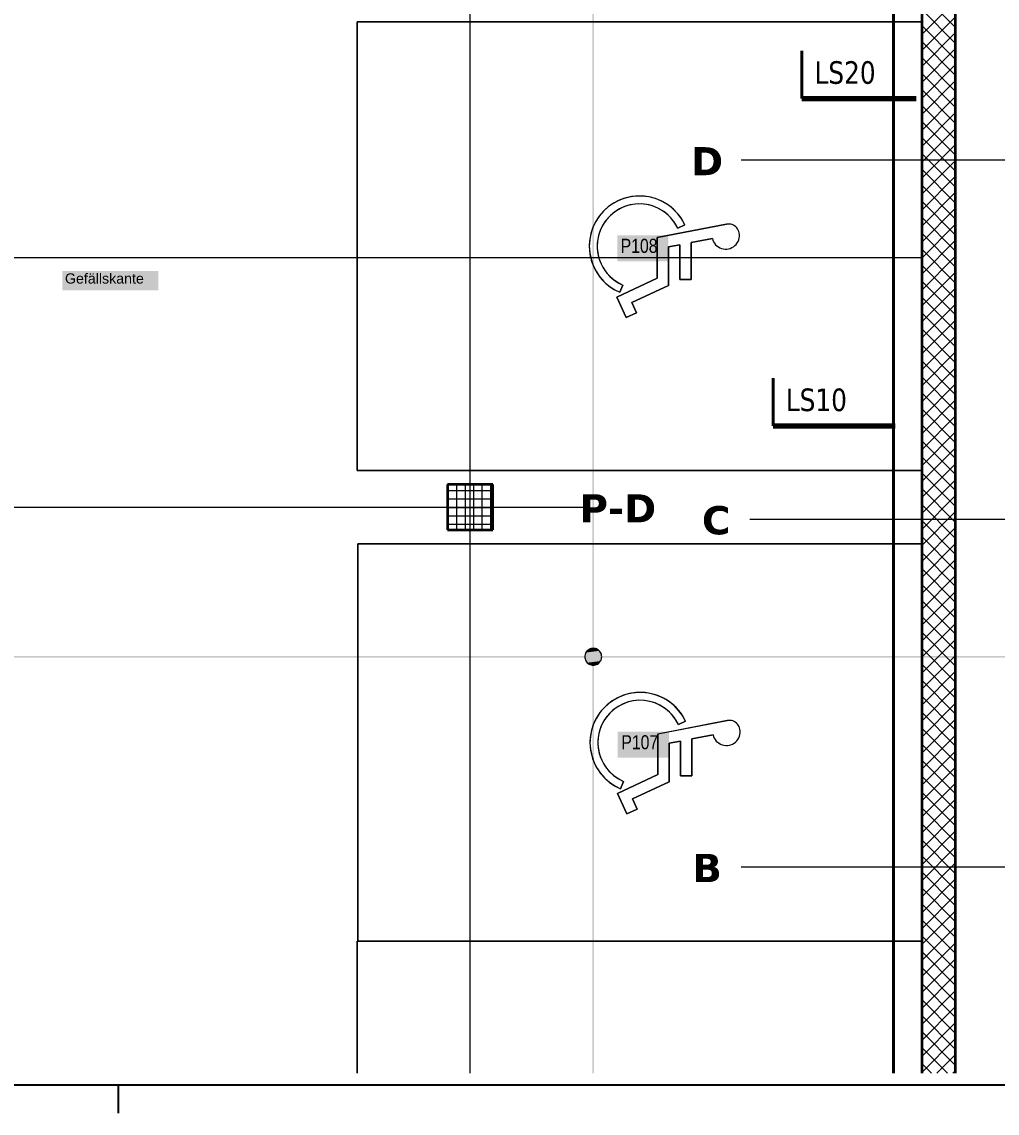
# Model space of a CAD drawing. Extents: x -1067 to 23308, y -6822 to 57810.
# Drawn here: x -244.5 to -71.7, y -179.5 to 13.9 of the extents above; entities that cross this region are included whole.
import ezdxf
from ezdxf.lldxf.tags import DXFTag

# ---------------------------------------------------------------- set-up
doc = ezdxf.new("R2010")
doc.units = 0
doc.layers.get('0').update_dxf_attribs({"lineweight": 13})
for name, color, linetype, lineweight, true_color in [('A-____-MATC-OTLN', 7, 'Strichpunkt - Mittel', 40, 0x0080ff), ('EL01_WAN_Leitung_Potentialausgleich', 1, 'fein_strichliert', 13, 0xff0000), ('G-____-____-SYMB', 7, 'Strichpunkt - Weit', 5, 0x008080), ('S-GRID-____-IDEN', 7, 'Continuous', 9, 0x5555aa)]:
    doc.layers.add(name, color=color, linetype=linetype, lineweight=lineweight, true_color=true_color)
for name, color, linetype, lineweight in [('A-FLOR-____-OTLN', 7, 'Continuous', 9), ('A-WALL-____-MCUT', 7, 'Continuous', 35), ('A-WALL-____-PATT', 7, 'Continuous', 35), ('C-PRKG-____-IDEN', 7, 'Continuous', 5), ('C-PRKG-____-OTLN', 7, 'Continuous', 9), ('S-COLS-____-MCUT', 7, 'Continuous', 35), ('S-COLS-____-OTLN', 7, 'Continuous', 9), ('S-GRID-____-OTLN', 7, 'Continuous', 5), ('Text', 7, 'Continuous', 5)]:
    doc.layers.add(name, color=color, linetype=linetype, lineweight=lineweight)
doc.styles.get("Standard").update_dxf_attribs({"font": 'arial.ttf'})
tags = doc.linetypes.add('_Rasterlinie_', pattern=[0.375, 0.2, -0.05, 0.075, -0.05]).pattern_tags.tags
tags[10:11] = [DXFTag(74, 4), DXFTag(75, 0), DXFTag(340, '0'), DXFTag(46, 1.0), DXFTag(50, 0.0), DXFTag(44, 0.0), DXFTag(45, 0.0)]
tags[8:9] = [DXFTag(74, 4), DXFTag(75, 0), DXFTag(340, '0'), DXFTag(46, 1.0), DXFTag(50, 0.0), DXFTag(44, 0.0), DXFTag(45, 0.0)]
tags[6:7] = [DXFTag(74, 4), DXFTag(75, 0), DXFTag(340, '0'), DXFTag(46, 1.0), DXFTag(50, 0.0), DXFTag(44, 0.0), DXFTag(45, 0.0)]
tags[4:5] = [DXFTag(74, 4), DXFTag(75, 0), DXFTag(340, '0'), DXFTag(46, 1.0), DXFTag(50, 0.0), DXFTag(44, 0.0), DXFTag(45, 0.0)]
tags = doc.linetypes.add('_Schnittlinie_', pattern=[0.3, 0.15, -0.05, 0.05, -0.05]).pattern_tags.tags
tags[10:11] = [DXFTag(74, 4), DXFTag(75, 0), DXFTag(340, '0'), DXFTag(46, 1.0), DXFTag(50, 0.0), DXFTag(44, 0.0), DXFTag(45, 0.0)]
tags[8:9] = [DXFTag(74, 4), DXFTag(75, 0), DXFTag(340, '0'), DXFTag(46, 1.0), DXFTag(50, 0.0), DXFTag(44, 0.0), DXFTag(45, 0.0)]
tags[6:7] = [DXFTag(74, 4), DXFTag(75, 0), DXFTag(340, '0'), DXFTag(46, 1.0), DXFTag(50, 0.0), DXFTag(44, 0.0), DXFTag(45, 0.0)]
tags[4:5] = [DXFTag(74, 4), DXFTag(75, 0), DXFTag(340, '0'), DXFTag(46, 1.0), DXFTag(50, 0.0), DXFTag(44, 0.0), DXFTag(45, 0.0)]
tags = doc.linetypes.add('fein_strichliert', pattern=[4, 1, -2, 1]).pattern_tags.tags
tags[8:9] = [DXFTag(74, 4), DXFTag(75, 0), DXFTag(340, '0'), DXFTag(46, 0.0), DXFTag(50, 0.0), DXFTag(44, 0.0), DXFTag(45, 0.0)]
tags[6:7] = [DXFTag(74, 4), DXFTag(75, 0), DXFTag(340, '0'), DXFTag(46, 0.0), DXFTag(50, 0.0), DXFTag(44, 0.0), DXFTag(45, 0.0)]
tags[4:5] = [DXFTag(74, 4), DXFTag(75, 0), DXFTag(340, '0'), DXFTag(46, 0.0), DXFTag(50, 0.0), DXFTag(44, 0.0), DXFTag(45, 0.0)]
tags = doc.linetypes.add('Strichpunkt - Mittel', pattern=[0.35, 0.15, -0.1, 0, -0.1]).pattern_tags.tags
tags[10:11] = [DXFTag(74, 4), DXFTag(75, 0), DXFTag(340, '0'), DXFTag(46, 1.0), DXFTag(50, 0.0), DXFTag(44, 0.0), DXFTag(45, 0.0)]
tags[8:9] = [DXFTag(74, 4), DXFTag(75, 0), DXFTag(340, '0'), DXFTag(46, 1.0), DXFTag(50, 0.0), DXFTag(44, 0.0), DXFTag(45, 0.0)]
tags[6:7] = [DXFTag(74, 4), DXFTag(75, 0), DXFTag(340, '0'), DXFTag(46, 1.0), DXFTag(50, 0.0), DXFTag(44, 0.0), DXFTag(45, 0.0)]
tags[4:5] = [DXFTag(74, 4), DXFTag(75, 0), DXFTag(340, '0'), DXFTag(46, 1.0), DXFTag(50, 0.0), DXFTag(44, 0.0), DXFTag(45, 0.0)]
tags = doc.linetypes.add('Strichpunkt - Weit', pattern=[0.5, 0.2, -0.15, 0, -0.15]).pattern_tags.tags
tags[10:11] = [DXFTag(74, 4), DXFTag(75, 0), DXFTag(340, '0'), DXFTag(46, 1.0), DXFTag(50, 0.0), DXFTag(44, 0.0), DXFTag(45, 0.0)]
tags[8:9] = [DXFTag(74, 4), DXFTag(75, 0), DXFTag(340, '0'), DXFTag(46, 1.0), DXFTag(50, 0.0), DXFTag(44, 0.0), DXFTag(45, 0.0)]
tags[6:7] = [DXFTag(74, 4), DXFTag(75, 0), DXFTag(340, '0'), DXFTag(46, 1.0), DXFTag(50, 0.0), DXFTag(44, 0.0), DXFTag(45, 0.0)]
tags[4:5] = [DXFTag(74, 4), DXFTag(75, 0), DXFTag(340, '0'), DXFTag(46, 1.0), DXFTag(50, 0.0), DXFTag(44, 0.0), DXFTag(45, 0.0)]

# ---------------------------------------------------------------- blocks, each defined once
blk = doc.blocks.new('Referenz-A0UJ2E68XE', base_point=(-1062.18, -175.86))
at = {"layer": 'A-____-MATC-OTLN', "color": 0, "linetype": 'Strichpunkt - Mittel', "ltscale": 0.4}
blk.add_line((-90.1, 560.56), (-90.1, -172.39), dxfattribs=at)
at = {"layer": 'A-FLOR-____-OTLN', "color": 0, "linetype": 'Continuous', "ltscale": 0.13}
blk.add_line((-85.1, -27.97), (-985.1, -27.97), dxfattribs=at)
at = {"layer": 'A-WALL-____-MCUT', "color": 0, "linetype": 'Continuous', "ltscale": 0.35}
for p, q in [((-85.1, 181.78), (-85.1, -172.39)), ((-79.1, -172.39), (-79.1, 172.78))]:
    blk.add_line(p, q, dxfattribs=at)
at = {"layer": 'A-WALL-____-PATT', "color": 0, "linetype": 'Continuous', "lineweight": 9, "ltscale": 0.13}
for p, q in [((-79.1, 12.84), (-85.1, 18.84)), ((-85.1, 11.6), (-79.1, 17.6)), ((-79.1, 10.02), (-85.1, 16.02)), ((-85.1, 8.77), (-79.1, 14.77)), ((-79.1, 7.19), (-85.1, 13.19)), ((-85.1, 5.94), (-79.1, 11.94)), ((-79.1, 4.36), (-85.1, 10.36)), ((-85.1, 3.11), (-79.1, 9.11)), ((-79.1, 1.53), (-85.1, 7.53)), ((-85.1, 0.29), (-79.1, 6.29)), ((-79.1, -1.3), (-85.1, 4.7)), ((-85.1, -2.54), (-79.1, 3.46)), ((-79.1, -4.13), (-85.1, 1.87)), ((-85.1, -5.37), (-79.1, 0.63)), ((-79.1, -6.96), (-85.1, -0.96)), ((-85.1, -8.2), (-79.1, -2.2)), ((-79.1, -9.78), (-85.1, -3.78)), ((-85.1, -11.03), (-79.1, -5.03)), ((-79.1, -12.61), (-85.1, -6.61)), ((-85.1, -13.86), (-79.1, -7.86)), ((-79.1, -15.44), (-85.1, -9.44)), ((-85.1, -16.68), (-79.1, -10.68)), ((-79.1, -18.27), (-85.1, -12.27)), ((-85.1, -19.51), (-79.1, -13.51)), ((-79.1, -21.1), (-85.1, -15.1)), ((-85.1, -22.34), (-79.1, -16.34)), ((-79.1, -23.93), (-85.1, -17.93)), ((-85.1, -25.17), (-79.1, -19.17)), ((-79.1, -26.75), (-85.1, -20.75)), ((-85.1, -28), (-79.1, -22)), ((-79.1, -29.58), (-85.1, -23.58)), ((-85.1, -30.83), (-79.1, -24.83)), ((-79.1, -32.41), (-85.1, -26.41)), ((-85.1, -33.66), (-79.1, -27.66)), ((-79.1, -35.24), (-85.1, -29.24)), ((-85.1, -36.48), (-79.1, -30.48)), ((-79.1, -38.07), (-85.1, -32.07)), ((-85.1, -39.31), (-79.1, -33.31)), ((-79.1, -40.9), (-85.1, -34.9)), ((-85.1, -42.14), (-79.1, -36.14)), ((-79.1, -43.72), (-85.1, -37.72)), ((-85.1, -44.97), (-79.1, -38.97)), ((-79.1, -46.55), (-85.1, -40.55)), ((-85.1, -47.8), (-79.1, -41.8)), ((-79.1, -49.38), (-85.1, -43.38)), ((-85.1, -50.63), (-79.1, -44.63)), ((-79.1, -52.21), (-85.1, -46.21)), ((-85.1, -53.45), (-79.1, -47.45)), ((-79.1, -55.04), (-85.1, -49.04)), ((-85.1, -56.28), (-79.1, -50.28)), ((-79.1, -57.87), (-85.1, -51.87)), ((-85.1, -59.11), (-79.1, -53.11)), ((-79.1, -60.7), (-85.1, -54.7)), ((-85.1, -61.94), (-79.1, -55.94)), ((-79.1, -63.52), (-85.1, -57.52)), ((-85.1, -64.77), (-79.1, -58.77)), ((-79.1, -66.35), (-85.1, -60.35)), ((-85.1, -67.6), (-79.1, -61.6)), ((-79.1, -69.18), (-85.1, -63.18)), ((-85.1, -70.42), (-79.1, -64.42)), ((-79.1, -72.01), (-85.1, -66.01)), ((-85.1, -73.25), (-79.1, -67.25)), ((-79.1, -74.84), (-85.1, -68.84)), ((-85.1, -76.08), (-79.1, -70.08)), ((-79.1, -77.67), (-85.1, -71.67)), ((-85.1, -78.91), (-79.1, -72.91)), ((-79.1, -80.49), (-85.1, -74.49)), ((-85.1, -81.74), (-79.1, -75.74)), ((-79.1, -83.32), (-85.1, -77.32)), ((-85.1, -84.57), (-79.1, -78.57)), ((-79.1, -86.15), (-85.1, -80.15)), ((-85.1, -87.4), (-79.1, -81.4)), ((-79.1, -88.98), (-85.1, -82.98)), ((-85.1, -90.22), (-79.1, -84.22)), ((-79.1, -91.81), (-85.1, -85.81)), ((-85.1, -93.05), (-79.1, -87.05)), ((-79.1, -94.64), (-85.1, -88.64)), ((-85.1, -95.88), (-79.1, -89.88)), ((-79.1, -97.46), (-85.1, -91.46)), ((-85.1, -98.71), (-79.1, -92.71)), ((-79.1, -100.29), (-85.1, -94.29)), ((-85.1, -101.54), (-79.1, -95.54)), ((-79.1, -103.12), (-85.1, -97.12)), ((-85.1, -104.37), (-79.1, -98.37)), ((-79.1, -105.95), (-85.1, -99.95)), ((-85.1, -107.19), (-79.1, -101.19)), ((-79.1, -108.78), (-85.1, -102.78)), ((-85.1, -110.02), (-79.1, -104.02)), ((-79.1, -111.61), (-85.1, -105.61)), ((-85.1, -112.85), (-79.1, -106.85)), ((-79.1, -114.44), (-85.1, -108.44)), ((-85.1, -115.68), (-79.1, -109.68)), ((-79.1, -117.26), (-85.1, -111.26)), ((-85.1, -118.51), (-79.1, -112.51)), ((-79.1, -120.09), (-85.1, -114.09)), ((-85.1, -121.34), (-79.1, -115.34)), ((-79.1, -122.92), (-85.1, -116.92)), ((-85.1, -124.16), (-79.1, -118.16)), ((-79.1, -125.75), (-85.1, -119.75)), ((-85.1, -126.99), (-79.1, -120.99)), ((-79.1, -128.58), (-85.1, -122.58)), ((-85.1, -129.82), (-79.1, -123.82)), ((-79.1, -131.41), (-85.1, -125.41)), ((-85.1, -132.65), (-79.1, -126.65)), ((-79.1, -134.23), (-85.1, -128.23)), ((-85.1, -135.48), (-79.1, -129.48)), ((-79.1, -137.06), (-85.1, -131.06)), ((-85.1, -138.31), (-79.1, -132.31)), ((-79.1, -139.89), (-85.1, -133.89)), ((-85.1, -141.14), (-79.1, -135.14)), ((-79.1, -142.72), (-85.1, -136.72)), ((-85.1, -143.96), (-79.1, -137.96)), ((-79.1, -145.55), (-85.1, -139.55)), ((-85.1, -146.79), (-79.1, -140.79)), ((-79.1, -148.38), (-85.1, -142.38)), ((-85.1, -149.62), (-79.1, -143.62)), ((-79.1, -151.2), (-85.1, -145.2)), ((-85.1, -152.45), (-79.1, -146.45)), ((-79.1, -154.03), (-85.1, -148.03)), ((-85.1, -155.28), (-79.1, -149.28)), ((-79.1, -156.86), (-85.1, -150.86)), ((-85.1, -158.11), (-79.1, -152.11)), ((-79.1, -159.69), (-85.1, -153.69)), ((-85.1, -160.93), (-79.1, -154.93)), ((-79.1, -162.52), (-85.1, -156.52)), ((-85.1, -163.76), (-79.1, -157.76)), ((-79.1, -165.35), (-85.1, -159.35)), ((-85.1, -166.59), (-79.1, -160.59)), ((-79.1, -168.18), (-85.1, -162.18)), ((-85.1, -169.42), (-79.1, -163.42)), ((-79.1, -171), (-85.1, -165)), ((-85.1, -172.25), (-79.1, -166.25)), ((-80.54, -172.39), (-85.1, -167.83)), ((-82.41, -172.39), (-79.1, -169.08)), ((-83.37, -172.39), (-85.1, -170.66)), ((-79.58, -172.39), (-79.1, -171.9))]:
    blk.add_line(p, q, dxfattribs=at)
at = {"layer": 'C-PRKG-____-IDEN', "color": 7, "linetype": 'Continuous', "ltscale": 0.13, "true_color": 0xffffff}
for points in [[(-139.05, -28.55), (-129.98, -28.55), (-139.05, -23.95)], [(-129.98, -28.55), (-139.05, -23.95), (-129.98, -23.95)], [(-138.94, -116.48), (-129.86, -116.48), (-138.94, -111.88)], [(-129.86, -116.48), (-138.94, -111.88), (-129.86, -111.88)]]:
    blk.add_solid(points, dxfattribs=at)
at = {"layer": 'C-PRKG-____-OTLN', "color": 0, "linetype": 'Continuous', "ltscale": 0.13}
for p, q in [((-85.1, 13.86), (-185.1, 13.86)), ((-85.1, 13.86), (-185.1, 13.86)), ((-185.1, 13.86), (-185.1, 13.86)), ((-185.1, -27.97), (-185.1, 13.86)), ((-85.1, 13.86), (-185.1, 13.86)), ((-85.1, 13.86), (-185.1, 13.86)), ((-185.1, 13.86), (-185.1, -65.63)), ((-185.1, -27.97), (-185.1, 13.86)), ((-185.1, 13.86), (-85.1, 13.86)), ((-185.1, 13.86), (-185.1, 13.86)), ((-137.61, -17.36), (-138.69, -17.75)), ((-136.99, -17.2), (-137.95, -17.47)), ((-136.5, -17.11), (-137.61, -17.36)), ((-135.8, -17.03), (-136.99, -17.2)), ((-135.35, -17), (-136.5, -17.11)), ((-134.61, -17.01), (-135.8, -17.03)), ((-134.21, -17.04), (-135.35, -17)), ((-133.42, -17.16), (-134.61, -17.01)), ((-133.08, -17.23), (-134.21, -17.04)), ((-132.26, -17.46), (-133.42, -17.16)), ((-131.98, -17.56), (-133.08, -17.23)), ((-140.64, -18.94), (-141.49, -19.71)), ((-140.57, -18.88), (-141.32, -19.53)), ((-139.71, -18.28), (-140.64, -18.94)), ((-139.75, -18.31), (-140.57, -18.88)), ((-138.87, -17.84), (-139.75, -18.31)), ((-138.69, -17.75), (-139.71, -18.28)), ((-138.64, -19.29), (-139.49, -19.82)), ((-138.12, -19.04), (-138.98, -19.48)), ((-137.95, -17.47), (-138.87, -17.84)), ((-137.73, -18.87), (-138.64, -19.29)), ((-137.22, -18.7), (-138.12, -19.04)), ((-136.77, -18.59), (-137.73, -18.87)), ((-136.28, -18.49), (-137.22, -18.7)), ((-135.78, -18.43), (-136.77, -18.59)), ((-135.31, -18.4), (-136.28, -18.49)), ((-134.77, -18.4), (-135.78, -18.43)), ((-134.35, -18.43), (-135.31, -18.4)), ((-133.78, -18.51), (-134.77, -18.4)), ((-133.4, -18.59), (-134.35, -18.43)), ((-132.8, -18.76), (-133.78, -18.51)), ((-132.47, -18.87), (-133.4, -18.59)), ((-131.87, -19.13), (-132.8, -18.76)), ((-131.59, -19.27), (-132.47, -18.87)), ((-131.16, -17.92), (-132.26, -17.46)), ((-130.94, -18.03), (-131.98, -17.56)), ((-131, -19.62), (-131.87, -19.13)), ((-130.77, -19.77), (-131.59, -19.27)), ((-130.29, -18.41), (-131.16, -17.92)), ((-129.96, -18.63), (-130.94, -18.03)), ((-129.48, -18.99), (-130.29, -18.41)), ((-129.07, -19.35), (-129.96, -18.63)), ((-128.75, -19.66), (-129.48, -18.99)), ((-142.23, -20.58), (-142.86, -21.55)), ((-142.44, -20.87), (-142.83, -21.5)), ((-141.99, -20.27), (-142.44, -20.87)), ((-141.49, -19.71), (-142.23, -20.58)), ((-141.32, -19.53), (-141.99, -20.27)), ((-140.94, -21.2), (-141.35, -21.76)), ((-140.49, -20.68), (-141.11, -21.42)), ((-140.26, -20.46), (-140.94, -21.2)), ((-139.77, -20.03), (-140.49, -20.68)), ((-139.49, -19.82), (-140.26, -20.46)), ((-138.98, -19.48), (-139.77, -20.03)), ((-130.26, -20.17), (-131, -19.62)), ((-130.02, -20.38), (-130.77, -19.77)), ((-129.6, -20.8), (-130.26, -20.17)), ((-129.35, -21.08), (-130.02, -20.38)), ((-129.01, -21.51), (-129.6, -20.8)), ((-128.78, -21.86), (-129.35, -21.08)), ((-128.28, -20.18), (-129.07, -19.35)), ((-128.25, -20.22), (-128.75, -19.66)), ((-127.6, -21.1), (-128.28, -20.18)), ((-127.8, -20.81), (-128.25, -20.22)), ((-127.4, -21.45), (-127.8, -20.81)), ((-127.05, -22.11), (-127.6, -21.1)), ((-143.35, -22.58), (-143.71, -23.67)), ((-143.46, -22.86), (-143.68, -23.57)), ((-143.17, -22.17), (-143.46, -22.86)), ((-142.86, -21.55), (-143.35, -22.58)), ((-142.83, -21.5), (-143.17, -22.17)), ((-142.05, -23.1), (-142.35, -24.02)), ((-142, -22.97), (-142.24, -23.62)), ((-141.63, -22.23), (-142.05, -23.1)), ((-141.7, -22.35), (-142, -22.97)), ((-141.35, -21.76), (-141.7, -22.35)), ((-141.11, -21.42), (-141.63, -22.23)), ((-119.69, -21.99), (-131.96, -24.37)), ((-131.96, -24.37), (-119.69, -21.99)), ((-128.64, -22.09), (-129.01, -21.52)), ((-128.32, -22.7), (-128.78, -21.86)), ((-128.32, -22.7), (-128.64, -22.09)), ((-128.32, -22.7), (-127.05, -22.11)), ((-127.05, -22.11), (-128.32, -22.7)), ((-128.32, -22.7), (-128.32, -22.7)), ((-127.05, -22.11), (-127.4, -21.45)), ((-127.05, -22.11), (-127.05, -22.11)), ((-119.44, -21.96), (-119.69, -21.99)), ((-119.44, -21.96), (-119.69, -21.99)), ((-119.19, -21.96), (-119.44, -21.96)), ((-119.19, -21.96), (-119.44, -21.96)), ((-118.94, -21.99), (-119.19, -21.96)), ((-118.94, -21.99), (-119.19, -21.96)), ((-118.7, -22.06), (-118.94, -21.99)), ((-118.7, -22.06), (-118.94, -21.99)), ((-118.46, -22.16), (-118.7, -22.06)), ((-118.46, -22.16), (-118.7, -22.06)), ((-118.25, -22.28), (-118.46, -22.16)), ((-118.25, -22.28), (-118.46, -22.16)), ((-118.05, -22.44), (-118.25, -22.28)), ((-118.05, -22.44), (-118.25, -22.28)), ((-117.87, -22.62), (-118.05, -22.44)), ((-117.87, -22.62), (-118.05, -22.44)), ((-117.72, -22.82), (-117.87, -22.62)), ((-117.72, -22.82), (-117.87, -22.62)), ((-117.59, -23.03), (-117.72, -22.82)), ((-117.59, -23.03), (-117.72, -22.82)), ((-117.5, -23.27), (-117.59, -23.03)), ((-117.5, -23.27), (-117.59, -23.03)), ((-143.92, -24.79), (-143.99, -25.94)), ((-143.95, -25.04), (-143.99, -25.79)), ((-143.85, -24.3), (-143.95, -25.04)), ((-143.71, -23.67), (-143.92, -24.79)), ((-143.68, -23.57), (-143.85, -24.3)), ((-142.53, -24.97), (-142.59, -25.93)), ((-142.53, -24.97), (-142.57, -25.43)), ((-142.35, -24.02), (-142.53, -24.97)), ((-142.41, -24.29), (-142.53, -24.97)), ((-142.24, -23.62), (-142.41, -24.29)), ((-131.96, -24.37), (-131.96, -31.57)), ((-131.96, -27.97), (-131.96, -24.37)), ((-131.96, -24.37), (-131.96, -24.37)), ((-125.96, -25.24), (-122.19, -24.51)), ((-122.19, -24.51), (-125.96, -25.24)), ((-122.19, -24.51), (-122.1, -24.81)), ((-122.19, -24.51), (-122.1, -24.81)), ((-122.19, -24.51), (-122.19, -24.51)), ((-122.1, -24.81), (-121.97, -25.1)), ((-122.1, -24.81), (-121.97, -25.1)), ((-121.97, -25.1), (-121.81, -25.37)), ((-121.97, -25.1), (-121.81, -25.37)), ((-117.79, -25.32), (-117.64, -25.04)), ((-117.79, -25.32), (-117.64, -25.04)), ((-117.64, -25.04), (-117.52, -24.75)), ((-117.64, -25.04), (-117.52, -24.75)), ((-117.52, -24.75), (-117.44, -24.45)), ((-117.52, -24.75), (-117.44, -24.45)), ((-117.43, -23.51), (-117.5, -23.27)), ((-117.43, -23.51), (-117.5, -23.27)), ((-117.44, -24.45), (-117.39, -24.14)), ((-117.44, -24.45), (-117.39, -24.14)), ((-117.39, -23.82), (-117.43, -23.51)), ((-117.39, -23.82), (-117.43, -23.51)), ((-117.39, -24.14), (-117.39, -23.82)), ((-117.39, -24.14), (-117.39, -23.82)), ((-117.39, -23.97), (-117.39, -23.97)), ((-143.99, -25.79), (-143.96, -26.54)), ((-143.99, -25.89), (-143.99, -25.89)), ((-143.99, -25.94), (-143.91, -27.08)), ((-143.96, -26.54), (-143.88, -27.28)), ((-142.57, -25.43), (-142.59, -25.89)), ((-142.59, -25.89), (-142.58, -26.11)), ((-142.59, -25.93), (-142.52, -26.89)), ((-142.58, -26.11), (-142.57, -26.34)), ((-142.57, -26.34), (-142.5, -27.03)), ((-142.52, -26.89), (-142.33, -27.84)), ((-142.5, -27.03), (-142.36, -27.71)), ((-129.96, -26.02), (-127.96, -25.63)), ((-127.96, -25.63), (-129.96, -26.02)), ((-129.96, -32.85), (-129.96, -26.02)), ((-129.96, -26.02), (-129.96, -27.97)), ((-129.96, -26.02), (-129.96, -26.02)), ((-127.96, -25.63), (-127.96, -31.77)), ((-127.96, -27.97), (-127.96, -25.63)), ((-127.96, -25.63), (-127.96, -25.63)), ((-125.96, -31.77), (-125.96, -25.24)), ((-125.96, -25.24), (-125.96, -27.97)), ((-125.96, -25.24), (-125.96, -25.24)), ((-121.81, -25.37), (-121.61, -25.62)), ((-121.81, -25.37), (-121.61, -25.62)), ((-121.61, -25.62), (-121.39, -25.83)), ((-121.61, -25.62), (-121.39, -25.83)), ((-121.39, -25.83), (-121.13, -26.02)), ((-121.39, -25.83), (-121.13, -26.02)), ((-121.13, -26.02), (-120.86, -26.17)), ((-121.13, -26.02), (-120.86, -26.17)), ((-120.86, -26.17), (-120.56, -26.29)), ((-120.86, -26.17), (-120.56, -26.29)), ((-120.56, -26.29), (-120.26, -26.37)), ((-120.56, -26.29), (-120.26, -26.37)), ((-120.26, -26.37), (-119.95, -26.4)), ((-120.26, -26.37), (-119.95, -26.4)), ((-119.95, -26.4), (-119.63, -26.4)), ((-119.95, -26.4), (-119.63, -26.4)), ((-119.63, -26.4), (-119.32, -26.35)), ((-119.63, -26.4), (-119.32, -26.35)), ((-119.32, -26.35), (-119.02, -26.27)), ((-119.32, -26.35), (-119.02, -26.27)), ((-119.02, -26.27), (-118.73, -26.15)), ((-119.02, -26.27), (-118.73, -26.15)), ((-118.73, -26.15), (-118.46, -25.99)), ((-118.73, -26.15), (-118.46, -25.99)), ((-118.46, -25.99), (-118.21, -25.79)), ((-118.46, -25.99), (-118.21, -25.79)), ((-118.21, -25.79), (-117.99, -25.57)), ((-118.21, -25.79), (-117.98, -25.57)), ((-117.99, -25.57), (-117.79, -25.32)), ((-117.98, -25.57), (-117.79, -25.32)), ((-185.1, -65.63), (-185.1, -27.99)), ((-185.1, -65.63), (-185.1, -27.99)), ((-143.91, -27.08), (-143.68, -28.2)), ((-143.88, -27.28), (-143.81, -27.63)), ((-143.81, -27.63), (-143.74, -27.98)), ((-143.73, -28), (-143.63, -28.37)), ((-143.68, -28.2), (-143.31, -29.29)), ((-143.63, -28.37), (-143.52, -28.73)), ((-143.52, -28.73), (-143.25, -29.43)), ((-142.36, -27.71), (-142.33, -27.84)), ((-142.33, -27.84), (-142.02, -28.75)), ((-142.33, -27.84), (-142.29, -27.98)), ((-142.28, -28), (-142.11, -28.51)), ((-142.11, -28.51), (-141.91, -29.01)), ((-142.02, -28.75), (-141.59, -29.62)), ((-131.96, -31.57), (-131.96, -27.99)), ((-129.96, -27.99), (-129.96, -32.85)), ((-127.96, -31.77), (-127.96, -27.99)), ((-125.96, -27.99), (-125.96, -31.77)), ((-143.31, -29.29), (-142.8, -30.32)), ((-143.25, -29.43), (-142.93, -30.1)), ((-142.93, -30.1), (-142.54, -30.74)), ((-142.8, -30.32), (-142.17, -31.27)), ((-142.54, -30.74), (-142.11, -31.35)), ((-141.91, -29.01), (-141.59, -29.62)), ((-141.59, -29.62), (-141.06, -30.42)), ((-141.59, -29.62), (-141.22, -30.2)), ((-141.22, -30.2), (-140.8, -30.75)), ((-141.06, -30.42), (-140.42, -31.15)), ((-140.8, -30.75), (-140.33, -31.25)), ((-142.17, -31.27), (-141.42, -32.14)), ((-142.11, -31.35), (-141.63, -31.92)), ((-141.63, -31.92), (-141.1, -32.45)), ((-141.42, -32.14), (-140.56, -32.9)), ((-141.1, -32.45), (-140.32, -33.08)), ((-140.42, -31.15), (-139.7, -31.79)), ((-140.33, -31.25), (-139.63, -31.85)), ((-139.7, -31.79), (-138.9, -32.34)), ((-139.63, -31.85), (-138.86, -32.36)), ((-131.96, -31.57), (-139.12, -34.91)), ((-139.12, -34.91), (-131.96, -31.57)), ((-138.9, -32.34), (-138.04, -32.77)), ((-138.86, -32.36), (-138.04, -32.77)), ((-138.59, -34.06), (-138.04, -32.77)), ((-138.04, -32.77), (-138.59, -34.06)), ((-138.04, -32.77), (-138.04, -32.77)), ((-136.46, -35.88), (-129.96, -32.85)), ((-129.96, -32.85), (-136.46, -35.88)), ((-131.96, -31.57), (-131.96, -31.57)), ((-129.96, -32.85), (-129.96, -32.85)), ((-127.96, -31.77), (-125.96, -31.77)), ((-125.96, -31.77), (-127.96, -31.77)), ((-127.96, -31.77), (-127.96, -31.77)), ((-125.96, -31.77), (-125.96, -31.77)), ((-140.56, -32.9), (-139.61, -33.54)), ((-140.32, -33.08), (-139.49, -33.62)), ((-139.61, -33.54), (-138.59, -34.06)), ((-139.49, -33.62), (-138.59, -34.06)), ((-138.59, -34.06), (-138.59, -34.06)), ((-139.12, -34.91), (-137.43, -38.53)), ((-137.43, -38.53), (-139.12, -34.91)), ((-139.12, -34.91), (-139.12, -34.91)), ((-135.62, -37.69), (-136.46, -35.88)), ((-136.46, -35.88), (-135.62, -37.69)), ((-136.46, -35.88), (-136.46, -35.88)), ((-137.43, -38.53), (-135.62, -37.69)), ((-135.62, -37.69), (-137.43, -38.53)), ((-137.43, -38.53), (-137.43, -38.53)), ((-135.62, -37.69), (-135.62, -37.69)), ((-85.1, -65.63), (-185.1, -65.63)), ((-185.1, -65.63), (-85.1, -65.63)), ((-85.1, -65.63), (-185.1, -65.63)), ((-185.1, -65.63), (-185.1, -65.63)), ((-184.98, -149.01), (-184.98, -78.62)), ((-85.1, -78.62), (-184.98, -78.62)), ((-85.1, -78.62), (-184.98, -78.62)), ((-184.98, -78.62), (-184.98, -149.01)), ((-184.98, -149.01), (-184.98, -78.62)), ((-184.98, -78.62), (-85.1, -78.62)), ((-184.98, -78.62), (-184.98, -78.62)), ((-139.59, -106.22), (-140.53, -106.87)), ((-138.98, -105.88), (-139.94, -106.44)), ((-138.57, -105.69), (-139.59, -106.22)), ((-137.94, -105.44), (-138.98, -105.88)), ((-137.49, -105.29), (-138.57, -105.69)), ((-136.87, -105.13), (-137.94, -105.44)), ((-136.38, -105.04), (-137.49, -105.29)), ((-135.76, -104.96), (-136.87, -105.13)), ((-135.24, -104.93), (-136.38, -105.04)), ((-134.64, -104.93), (-135.76, -104.96)), ((-134.09, -104.97), (-135.24, -104.93)), ((-133.52, -105.05), (-134.64, -104.93)), ((-132.96, -105.16), (-134.09, -104.97)), ((-132.43, -105.3), (-133.52, -105.05)), ((-131.86, -105.49), (-132.96, -105.16)), ((-131.38, -105.69), (-132.43, -105.3)), ((-130.82, -105.96), (-131.86, -105.49)), ((-130.38, -106.21), (-131.38, -105.69)), ((-129.84, -106.56), (-130.82, -105.96)), ((-129.46, -106.85), (-130.38, -106.21)), ((-141.87, -108.2), (-142.32, -108.8)), ((-141.37, -107.64), (-142.11, -108.52)), ((-141.37, -107.64), (-141.87, -108.2)), ((-140.53, -106.87), (-141.37, -107.64)), ((-140.83, -107.13), (-141.37, -107.64)), ((-139.94, -106.44), (-140.83, -107.13)), ((-139.65, -107.97), (-140.37, -108.62)), ((-139.87, -108.14), (-140.37, -108.61)), ((-139.06, -107.54), (-139.86, -108.14)), ((-138.86, -107.41), (-139.65, -107.97)), ((-138.19, -107.05), (-139.06, -107.54)), ((-138, -106.97), (-138.86, -107.41)), ((-137.25, -106.68), (-138.19, -107.05)), ((-137.1, -106.63), (-138, -106.97)), ((-136.28, -106.44), (-137.25, -106.68)), ((-136.16, -106.42), (-137.1, -106.63)), ((-135.28, -106.33), (-136.28, -106.44)), ((-135.2, -106.33), (-136.16, -106.42)), ((-134.28, -106.36), (-135.28, -106.33)), ((-134.23, -106.37), (-135.2, -106.33)), ((-133.29, -106.52), (-134.28, -106.36)), ((-133.28, -106.52), (-134.23, -106.37)), ((-132.33, -106.81), (-133.29, -106.52)), ((-132.35, -106.8), (-133.28, -106.52)), ((-131.47, -107.2), (-132.35, -106.8)), ((-131.42, -107.23), (-132.33, -106.81)), ((-130.65, -107.7), (-131.47, -107.2)), ((-130.57, -107.76), (-131.42, -107.23)), ((-129.9, -108.31), (-130.65, -107.7)), ((-129.8, -108.41), (-130.57, -107.76)), ((-128.95, -107.28), (-129.84, -106.56)), ((-128.63, -107.59), (-129.46, -106.85)), ((-128.16, -108.11), (-128.95, -107.28)), ((-128.13, -108.15), (-128.63, -107.6)), ((-127.48, -109.04), (-128.16, -108.11)), ((-127.68, -108.75), (-128.13, -108.15)), ((-143.05, -110.1), (-143.34, -110.79)), ((-142.74, -109.48), (-143.23, -110.51)), ((-142.71, -109.43), (-143.05, -110.1)), ((-142.11, -108.52), (-142.74, -109.48)), ((-142.32, -108.8), (-142.71, -109.43)), ((-141.52, -110.16), (-141.93, -111.03)), ((-141.23, -109.69), (-141.58, -110.28)), ((-140.99, -109.35), (-141.52, -110.16)), ((-140.82, -109.13), (-141.23, -109.69)), ((-140.37, -108.62), (-140.99, -109.35)), ((-140.37, -108.61), (-140.82, -109.13)), ((-119.57, -109.92), (-131.84, -112.31)), ((-131.84, -112.3), (-119.57, -109.92)), ((-129.23, -109.01), (-129.9, -108.31)), ((-129.32, -108.91), (-129.8, -108.41)), ((-128.9, -109.45), (-129.32, -108.91)), ((-128.66, -109.79), (-129.23, -109.01)), ((-128.52, -110.02), (-128.9, -109.45)), ((-128.2, -110.63), (-128.66, -109.79)), ((-128.2, -110.63), (-128.52, -110.02)), ((-128.2, -110.63), (-126.93, -110.04)), ((-126.93, -110.04), (-128.2, -110.63)), ((-127.28, -109.38), (-127.68, -108.75)), ((-126.93, -110.04), (-127.48, -109.04)), ((-126.93, -110.04), (-127.28, -109.38)), ((-126.93, -110.04), (-126.93, -110.04)), ((-119.32, -109.89), (-119.57, -109.92)), ((-119.32, -109.89), (-119.57, -109.92)), ((-119.07, -109.89), (-119.32, -109.89)), ((-119.07, -109.89), (-119.32, -109.89)), ((-118.82, -109.92), (-119.07, -109.89)), ((-118.82, -109.92), (-119.07, -109.89)), ((-118.58, -109.99), (-118.82, -109.92)), ((-118.58, -109.99), (-118.82, -109.92)), ((-118.35, -110.09), (-118.58, -109.99)), ((-118.35, -110.09), (-118.58, -109.99)), ((-118.13, -110.21), (-118.35, -110.09)), ((-118.13, -110.21), (-118.35, -110.09)), ((-143.59, -111.6), (-143.8, -112.73)), ((-143.56, -111.5), (-143.73, -112.23)), ((-143.23, -110.51), (-143.59, -111.6)), ((-143.34, -110.79), (-143.56, -111.5)), ((-142.23, -111.95), (-142.41, -112.9)), ((-142.12, -111.55), (-142.3, -112.22)), ((-141.93, -111.03), (-142.23, -111.95)), ((-141.88, -110.9), (-142.12, -111.55)), ((-141.58, -110.28), (-141.88, -110.9)), ((-128.2, -110.63), (-128.2, -110.63)), ((-117.93, -110.37), (-118.13, -110.21)), ((-117.93, -110.37), (-118.13, -110.21)), ((-117.75, -110.55), (-117.93, -110.37)), ((-117.75, -110.55), (-117.93, -110.37)), ((-117.6, -110.75), (-117.75, -110.55)), ((-117.6, -110.75), (-117.75, -110.55)), ((-117.47, -110.97), (-117.6, -110.75)), ((-117.47, -110.97), (-117.6, -110.75)), ((-117.38, -111.2), (-117.47, -110.97)), ((-117.38, -111.2), (-117.47, -110.97)), ((-117.32, -111.44), (-117.38, -111.2)), ((-117.32, -111.44), (-117.38, -111.2)), ((-117.28, -111.75), (-117.32, -111.44)), ((-117.28, -111.75), (-117.32, -111.44)), ((-117.32, -112.38), (-117.28, -112.07)), ((-117.32, -112.38), (-117.28, -112.07)), ((-117.28, -112.07), (-117.28, -111.75)), ((-117.28, -112.07), (-117.28, -111.75)), ((-117.27, -111.91), (-117.27, -111.91)), ((-143.8, -112.73), (-143.87, -113.87)), ((-143.83, -112.97), (-143.87, -113.72)), ((-143.87, -113.72), (-143.84, -114.47)), ((-143.87, -113.82), (-143.87, -113.82)), ((-143.87, -113.87), (-143.79, -115.01)), ((-143.73, -112.23), (-143.83, -112.97)), ((-142.41, -112.9), (-142.47, -113.86)), ((-142.41, -112.9), (-142.47, -113.59)), ((-142.47, -113.59), (-142.45, -114.27)), ((-142.47, -113.86), (-142.4, -114.82)), ((-142.3, -112.22), (-142.41, -112.9)), ((-131.84, -112.3), (-131.84, -112.31)), ((-131.84, -112.31), (-131.84, -119.5)), ((-131.84, -119.5), (-131.84, -112.31)), ((-129.84, -113.95), (-127.84, -113.56)), ((-127.84, -113.56), (-129.84, -113.95)), ((-129.84, -120.78), (-129.84, -113.95)), ((-129.84, -113.95), (-129.84, -120.78)), ((-129.84, -113.95), (-129.84, -113.95)), ((-127.84, -113.56), (-127.84, -119.7)), ((-127.84, -119.7), (-127.84, -113.56)), ((-127.84, -113.56), (-127.84, -113.56)), ((-125.84, -113.18), (-122.07, -112.44)), ((-122.07, -112.44), (-125.84, -113.18)), ((-125.84, -119.7), (-125.84, -113.18)), ((-125.84, -113.18), (-125.84, -119.7)), ((-125.84, -113.18), (-125.84, -113.18)), ((-122.07, -112.44), (-121.98, -112.75)), ((-122.07, -112.44), (-121.98, -112.75)), ((-122.07, -112.44), (-122.07, -112.44)), ((-121.98, -112.75), (-121.86, -113.03)), ((-121.98, -112.75), (-121.86, -113.03)), ((-121.86, -113.03), (-121.69, -113.3)), ((-121.86, -113.03), (-121.69, -113.3)), ((-121.69, -113.3), (-121.49, -113.55)), ((-121.69, -113.3), (-121.49, -113.55)), ((-121.49, -113.55), (-121.27, -113.77)), ((-121.49, -113.55), (-121.27, -113.77)), ((-121.27, -113.77), (-121.01, -113.95)), ((-121.27, -113.77), (-121.01, -113.95)), ((-121.01, -113.95), (-120.74, -114.1)), ((-121.01, -113.95), (-120.74, -114.1)), ((-118.61, -114.08), (-118.34, -113.92)), ((-118.61, -114.08), (-118.34, -113.92)), ((-118.34, -113.92), (-118.09, -113.72)), ((-118.34, -113.92), (-118.09, -113.72)), ((-118.09, -113.72), (-117.87, -113.5)), ((-118.09, -113.72), (-117.87, -113.5)), ((-117.87, -113.5), (-117.68, -113.25)), ((-117.87, -113.5), (-117.68, -113.25)), ((-117.68, -113.25), (-117.52, -112.98)), ((-117.68, -113.25), (-117.52, -112.98)), ((-117.52, -112.98), (-117.4, -112.69)), ((-117.52, -112.98), (-117.4, -112.69)), ((-117.4, -112.69), (-117.32, -112.38)), ((-117.4, -112.68), (-117.32, -112.38)), ((-143.84, -114.47), (-143.76, -115.21)), ((-143.79, -115.01), (-143.56, -116.14)), ((-143.76, -115.21), (-143.61, -115.94)), ((-143.61, -115.94), (-143.4, -116.66)), ((-142.45, -114.28), (-142.38, -114.96)), ((-142.4, -114.82), (-142.21, -115.77)), ((-142.38, -114.96), (-142.24, -115.64)), ((-142.24, -115.64), (-142.05, -116.3)), ((-142.21, -115.77), (-141.9, -116.68)), ((-120.74, -114.1), (-120.45, -114.22)), ((-120.74, -114.1), (-120.45, -114.22)), ((-120.45, -114.22), (-120.14, -114.3)), ((-120.45, -114.22), (-120.14, -114.3)), ((-120.14, -114.3), (-119.83, -114.33)), ((-120.14, -114.3), (-119.83, -114.33)), ((-119.83, -114.33), (-119.51, -114.33)), ((-119.83, -114.33), (-119.51, -114.33)), ((-119.51, -114.33), (-119.2, -114.28)), ((-119.51, -114.33), (-119.2, -114.28)), ((-119.2, -114.28), (-118.9, -114.2)), ((-119.2, -114.28), (-118.9, -114.2)), ((-118.9, -114.2), (-118.61, -114.08)), ((-118.9, -114.2), (-118.61, -114.08)), ((-143.56, -116.14), (-143.19, -117.22)), ((-143.4, -116.66), (-143.13, -117.36)), ((-143.19, -117.22), (-142.69, -118.25)), ((-143.13, -117.36), (-142.81, -118.03)), ((-142.05, -116.3), (-141.79, -116.94)), ((-141.9, -116.68), (-141.47, -117.55)), ((-141.79, -116.94), (-141.47, -117.55)), ((-141.47, -117.55), (-140.94, -118.35)), ((-141.47, -117.55), (-141.1, -118.13)), ((-142.81, -118.03), (-142.42, -118.67)), ((-142.69, -118.25), (-142.05, -119.2)), ((-142.42, -118.67), (-141.99, -119.28)), ((-142.05, -119.2), (-141.3, -120.07)), ((-141.99, -119.28), (-141.25, -120.12)), ((-141.1, -118.13), (-140.45, -118.93)), ((-140.94, -118.35), (-140.3, -119.08)), ((-140.45, -118.93), (-139.69, -119.64)), ((-140.3, -119.08), (-139.58, -119.72)), ((-139.69, -119.64), (-138.84, -120.23)), ((-139.58, -119.72), (-138.78, -120.27)), ((-131.84, -119.5), (-139, -122.84)), ((-139, -122.84), (-131.84, -119.5)), ((-131.84, -119.5), (-131.84, -119.5)), ((-127.84, -119.7), (-125.84, -119.7)), ((-125.84, -119.7), (-127.84, -119.7)), ((-127.84, -119.7), (-127.84, -119.7)), ((-125.84, -119.7), (-125.84, -119.7)), ((-141.3, -120.07), (-140.44, -120.83)), ((-141.25, -120.12), (-140.4, -120.86)), ((-140.44, -120.83), (-139.5, -121.47)), ((-140.4, -120.86), (-139.47, -121.49)), ((-139.5, -121.47), (-138.47, -121.99)), ((-139.47, -121.49), (-138.47, -121.99)), ((-138.84, -120.23), (-137.92, -120.7)), ((-138.78, -120.27), (-137.92, -120.7)), ((-138.47, -121.99), (-137.92, -120.7)), ((-137.92, -120.7), (-138.47, -121.99)), ((-137.92, -120.7), (-137.92, -120.7)), ((-136.34, -123.81), (-129.84, -120.78)), ((-129.84, -120.78), (-136.34, -123.81)), ((-129.84, -120.78), (-129.84, -120.78)), ((-139, -122.84), (-137.31, -126.47)), ((-137.31, -126.47), (-139, -122.84)), ((-139, -122.84), (-139, -122.84)), ((-138.47, -121.99), (-138.47, -121.99)), ((-137.31, -126.47), (-135.5, -125.62)), ((-135.5, -125.62), (-137.31, -126.47)), ((-135.5, -125.62), (-136.34, -123.81)), ((-136.34, -123.81), (-135.5, -125.62)), ((-136.34, -123.81), (-136.34, -123.81)), ((-135.5, -125.62), (-135.5, -125.62)), ((-137.31, -126.47), (-137.31, -126.47)), ((-185.1, -172.39), (-185.1, -149.02)), ((-85.1, -149.02), (-185.1, -149.02)), ((-85.1, -149.02), (-185.1, -149.02)), ((-185.1, -149.02), (-185.1, -172.39)), ((-185.1, -172.39), (-185.1, -149.02)), ((-185.1, -149.02), (-85.1, -149.02)), ((-185.1, -149.02), (-185.1, -149.02)), ((-85.1, -149.01), (-184.98, -149.01)), ((-184.98, -149.01), (-85.1, -149.01)), ((-85.1, -149.01), (-184.98, -149.01)), ((-184.98, -149.01), (-184.98, -149.01))]:
    blk.add_line(p, q, dxfattribs=at)
at = {"layer": 'G-____-____-SYMB', "color": 0, "linetype": 'Continuous', "lineweight": 40, "ltscale": 0.4}
for p, q in [((-106.33, 8.7), (-106.33, 0.28)), ((-111.41, -49.28), (-111.41, -57.71))]:
    blk.add_line(p, q, dxfattribs=at)
at = {"layer": 'G-____-____-SYMB', "color": 0, "linetype": '_Schnittlinie_', "lineweight": 70, "ltscale": 0.7}
for p, q in [((-106.33, 0.28), (-86.12, 0.28)), ((-111.41, -57.71), (-89.82, -57.71))]:
    blk.add_line(p, q, dxfattribs=at)
at = {"layer": 'S-COLS-____-MCUT', "color": 0, "linetype": 'Continuous', "ltscale": 0.35}
for p, q in [((-161.1, -68.12), (-169.1, -68.12)), ((-169.1, -68.12), (-169.1, -76.12)), ((-161.1, -76.12), (-161.1, -68.12)), ((-169.1, -76.12), (-161.1, -76.12))]:
    blk.add_line(p, q, dxfattribs=at)
at = {"layer": 'S-COLS-____-OTLN', "color": 0, "linetype": 'Continuous', "ltscale": 0.13}
for p, q in [((-169.1, -69.16), (-161.1, -69.16)), ((-168.94, -76.12), (-168.94, -68.12)), ((-167.44, -76.12), (-167.44, -68.12)), ((-165.94, -76.12), (-165.94, -68.12)), ((-164.44, -76.12), (-164.44, -68.12)), ((-162.94, -76.12), (-162.94, -68.12)), ((-161.44, -76.12), (-161.44, -68.12)), ((-169.1, -70.66), (-161.1, -70.66)), ((-169.1, -72.16), (-161.1, -72.16)), ((-169.1, -73.66), (-161.1, -73.66)), ((-169.1, -75.16), (-161.1, -75.16))]:
    blk.add_line(p, q, dxfattribs=at)
at = {"layer": 'S-GRID-____-OTLN', "color": 0, "linetype": '_Rasterlinie_', "ltscale": 0.13}
for p, q in [((-165.1, -172.39), (-165.1, 546.38)), ((-117.1, -10.62), (198.84, -10.62)), ((-1046.54, -72.12), (-144.67, -72.12)), ((-115.53, -74.22), (198.84, -74.22)), ((-117.1, -135.82), (198.84, -135.82))]:
    blk.add_line(p, q, dxfattribs=at)
at = {"layer": 'Text', "color": 7, "linetype": 'Continuous', "ltscale": 0.13, "true_color": 0xffffff}
for points in [[(-237.31, -33.71), (-220.3, -33.71), (-237.31, -30.26)], [(-220.3, -33.71), (-237.31, -30.26), (-220.3, -30.26)]]:
    blk.add_solid(points, dxfattribs=at)
at = {"layer": 'C-PRKG-____-IDEN', "color": 0, "linetype": 'Continuous', "ltscale": 0.13, "char_height": 2.5, "attachment_point": 1}
for s, insert in [('{\\W0.8;\\fArial;P108}', (-138.43, -24.58)), ('{\\W0.8;\\fArial;P107}', (-138.31, -112.51))]:
    blk.add_mtext(s, dxfattribs=dict(at, insert=insert))
at = {"layer": 'G-____-____-SYMB', "color": 0, "linetype": 'Continuous', "ltscale": 0.13, "char_height": 4, "attachment_point": 1}
for s, insert in [('{\\W0.8;\\fVerdana;LS20}', (-104.09, 6.88)), ('{\\W0.8;\\fVerdana;LS10}', (-109.17, -51.1))]:
    blk.add_mtext(s, dxfattribs=dict(at, insert=insert))
at = {"layer": 'S-GRID-____-IDEN', "color": 0, "linetype": 'Continuous', "lineweight": 5, "ltscale": 0.13, "char_height": 5, "attachment_point": 1}
for s, insert in [('{\\fVerdana|b1|i0;D}', (-125.98, -8.33)), ('{\\fVerdana|b1|i0;P-D}', (-145.71, -69.83)), ('{\\fVerdana|b1|i0;C}', (-124.04, -71.93)), ('{\\fVerdana|b1|i0;B}', (-125.74, -133.53))]:
    blk.add_mtext(s, dxfattribs=dict(at, insert=insert))
at = {"layer": 'Text', "color": 0, "linetype": 'Continuous', "ltscale": 0.13, "insert": (-236.86, -30.71), "char_height": 1.8, "attachment_point": 1}
blk.add_mtext('{\\fArial;Gefällskante}', dxfattribs=at)
blk = doc.blocks.new('Anschlusspunkt-A0UJ2E92XE', base_point=(-144.79, -100.12))
at = {"color": 0, "linetype": 'ByBlock', "lineweight": -2, "ltscale": 0.13}
for p, q in [((-144.78, -98.43), (-144.79, -98.62)), ((-144.74, -98.24), (-144.78, -98.43)), ((-144.68, -98.05), (-144.74, -98.24)), ((-144.59, -97.87), (-144.68, -98.05)), ((-144.48, -97.71), (-144.59, -97.87)), ((-144.35, -97.56), (-144.48, -97.71)), ((-144.21, -97.43), (-144.35, -97.56)), ((-144.04, -97.33), (-144.21, -97.43)), ((-143.87, -97.24), (-144.04, -97.33)), ((-143.68, -97.18), (-143.87, -97.24)), ((-143.49, -97.14), (-143.68, -97.18)), ((-143.29, -97.12), (-143.49, -97.14)), ((-143.1, -97.14), (-143.29, -97.12)), ((-142.9, -97.18), (-143.1, -97.14)), ((-142.72, -97.24), (-142.9, -97.18)), ((-142.54, -97.33), (-142.72, -97.24)), ((-142.38, -97.43), (-142.54, -97.33)), ((-142.23, -97.56), (-142.38, -97.43)), ((-142.1, -97.71), (-142.23, -97.56)), ((-141.99, -97.87), (-142.1, -97.71)), ((-141.91, -98.05), (-141.99, -97.87)), ((-141.84, -98.24), (-141.91, -98.05)), ((-141.81, -98.43), (-141.84, -98.24)), ((-141.79, -98.62), (-141.81, -98.43)), ((-144.79, -98.62), (-144.78, -98.82)), ((-144.78, -98.82), (-144.74, -99.01)), ((-144.74, -99.01), (-144.68, -99.2)), ((-144.68, -99.2), (-144.59, -99.37)), ((-144.59, -99.37), (-144.48, -99.54)), ((-144.48, -99.54), (-144.35, -99.68)), ((-144.35, -99.68), (-144.21, -99.81)), ((-144.21, -99.81), (-144.04, -99.92)), ((-144.04, -99.92), (-143.87, -100.01)), ((-143.87, -100.01), (-143.68, -100.07)), ((-143.68, -100.07), (-143.49, -100.11)), ((-143.49, -100.11), (-143.29, -100.12)), ((-143.29, -100.12), (-143.1, -100.11)), ((-143.1, -100.11), (-142.9, -100.07)), ((-142.9, -100.07), (-142.72, -100.01)), ((-142.72, -100.01), (-142.54, -99.92)), ((-142.54, -99.92), (-142.38, -99.81)), ((-142.38, -99.81), (-142.23, -99.68)), ((-142.23, -99.68), (-142.1, -99.54)), ((-142.1, -99.54), (-141.99, -99.37)), ((-141.99, -99.37), (-141.91, -99.2)), ((-141.91, -99.2), (-141.84, -99.01)), ((-141.84, -99.01), (-141.81, -98.82)), ((-141.81, -98.82), (-141.79, -98.62))]:
    blk.add_line(p, q, dxfattribs=at)
for points in [[(-141.79, -98.62), (-144.79, -98.62), (-141.84, -98.24)], [(-144.79, -98.62), (-141.84, -98.24), (-144.74, -98.24)], [(-141.84, -98.23), (-144.74, -98.23), (-141.99, -97.88)], [(-144.74, -98.23), (-141.99, -97.88), (-144.6, -97.88)], [(-141.84, -98.24), (-144.74, -98.24), (-141.84, -98.23)], [(-144.74, -98.24), (-141.84, -98.23), (-144.74, -98.23)], [(-141.99, -97.88), (-144.6, -97.88), (-142, -97.87)], [(-144.6, -97.88), (-142, -97.87), (-144.58, -97.87)], [(-142, -97.87), (-144.58, -97.87), (-142.23, -97.57)], [(-144.58, -97.87), (-142.23, -97.57), (-144.36, -97.57)], [(-142.23, -97.57), (-144.36, -97.57), (-142.24, -97.55)], [(-144.36, -97.57), (-142.24, -97.55), (-144.34, -97.55)], [(-142.24, -97.55), (-144.34, -97.55), (-142.53, -97.33)], [(-144.34, -97.55), (-142.53, -97.33), (-144.06, -97.33)], [(-142.53, -97.33), (-144.06, -97.33), (-142.56, -97.32)], [(-144.06, -97.33), (-142.56, -97.32), (-144.02, -97.32)], [(-142.56, -97.32), (-144.02, -97.32), (-142.9, -97.18)], [(-144.02, -97.32), (-142.9, -97.18), (-143.7, -97.18)], [(-142.9, -97.18), (-143.7, -97.18), (-142.92, -97.17)], [(-143.7, -97.18), (-142.92, -97.17), (-143.63, -97.17)], [(-142.92, -97.17), (-143.63, -97.17), (-143.32, -97.12)], [(-144.74, -99.01), (-141.79, -98.62), (-144.79, -98.62)], [(-141.84, -99.01), (-144.74, -99.01), (-141.79, -98.62)], [(-141.84, -99.02), (-144.74, -99.02), (-141.84, -99.01)], [(-144.74, -99.02), (-141.84, -99.01), (-144.74, -99.01)], [(-144.6, -99.37), (-141.84, -99.02), (-144.74, -99.02)], [(-141.99, -99.37), (-144.6, -99.37), (-141.84, -99.02)], [(-144.58, -99.38), (-141.99, -99.37), (-144.6, -99.37)], [(-142, -99.38), (-144.58, -99.38), (-141.99, -99.37)], [(-144.36, -99.68), (-142, -99.38), (-144.58, -99.38)], [(-142.23, -99.68), (-144.36, -99.68), (-142, -99.38)], [(-144.34, -99.69), (-142.23, -99.68), (-144.36, -99.68)], [(-142.24, -99.69), (-144.34, -99.69), (-142.23, -99.68)], [(-144.06, -99.92), (-142.24, -99.69), (-144.34, -99.69)], [(-142.53, -99.92), (-144.06, -99.92), (-142.24, -99.69)], [(-144.02, -99.93), (-142.53, -99.92), (-144.06, -99.92)], [(-142.56, -99.93), (-144.02, -99.93), (-142.53, -99.92)], [(-143.7, -100.07), (-142.56, -99.93), (-144.02, -99.93)], [(-142.9, -100.07), (-143.7, -100.07), (-142.56, -99.93)], [(-143.63, -100.08), (-142.9, -100.07), (-143.7, -100.07)], [(-142.92, -100.08), (-143.63, -100.08), (-142.9, -100.07)], [(-143.32, -100.12), (-142.92, -100.08), (-143.63, -100.08)]]:
    blk.add_solid(points, dxfattribs=at)

msp = doc.modelspace()

# ---------------------------------------------------------------- linework, layer by layer
at = {"color": 0, "linetype": 'ByBlock', "lineweight": -2, "ltscale": 0.13}
for p, q in [((-1062.42, -174.47), (607.58, -174.47)), ((-227.42, -174.47), (-227.42, -179.47))]:
    msp.add_line(p, q, dxfattribs=at)
at = {"layer": 'EL01_WAN_Leitung_Potentialausgleich', "linetype": 'ByBlock', "ltscale": 0.13}
for points in [[(-143.44, -172.39), (-143.14, -172.39), (-143.44, 473.38)], [(-143.14, -172.39), (-143.44, 473.38), (-143.14, 473.38)], [(198.84, -98.77), (-988.14, -98.77), (198.84, -98.47)], [(-988.14, -98.77), (198.84, -98.47), (-988.14, -98.47)], [(198.84, -98.47), (-988.14, -98.47), (-988.14, -98.47)], [(198.84, -98.77), (198.84, -98.77), (-988.14, -98.77)]]:
    msp.add_solid(points, dxfattribs=at)

# ---------------------------------------------------------------- block references
at = {"color": 9, "lineweight": 25, "ltscale": 0.25, "true_color": 0xc0c0c0}
msp.add_blockref('Referenz-A0UJ2E68XE', (-1062.18, -175.86), dxfattribs=at)
at = {"layer": 'EL01_WAN_Leitung_Potentialausgleich', "linetype": 'ByBlock', "ltscale": 0.13}
msp.add_blockref('Anschlusspunkt-A0UJ2E92XE', (-144.79, -100.12), dxfattribs=at)

doc.saveas('drawing.dxf')
